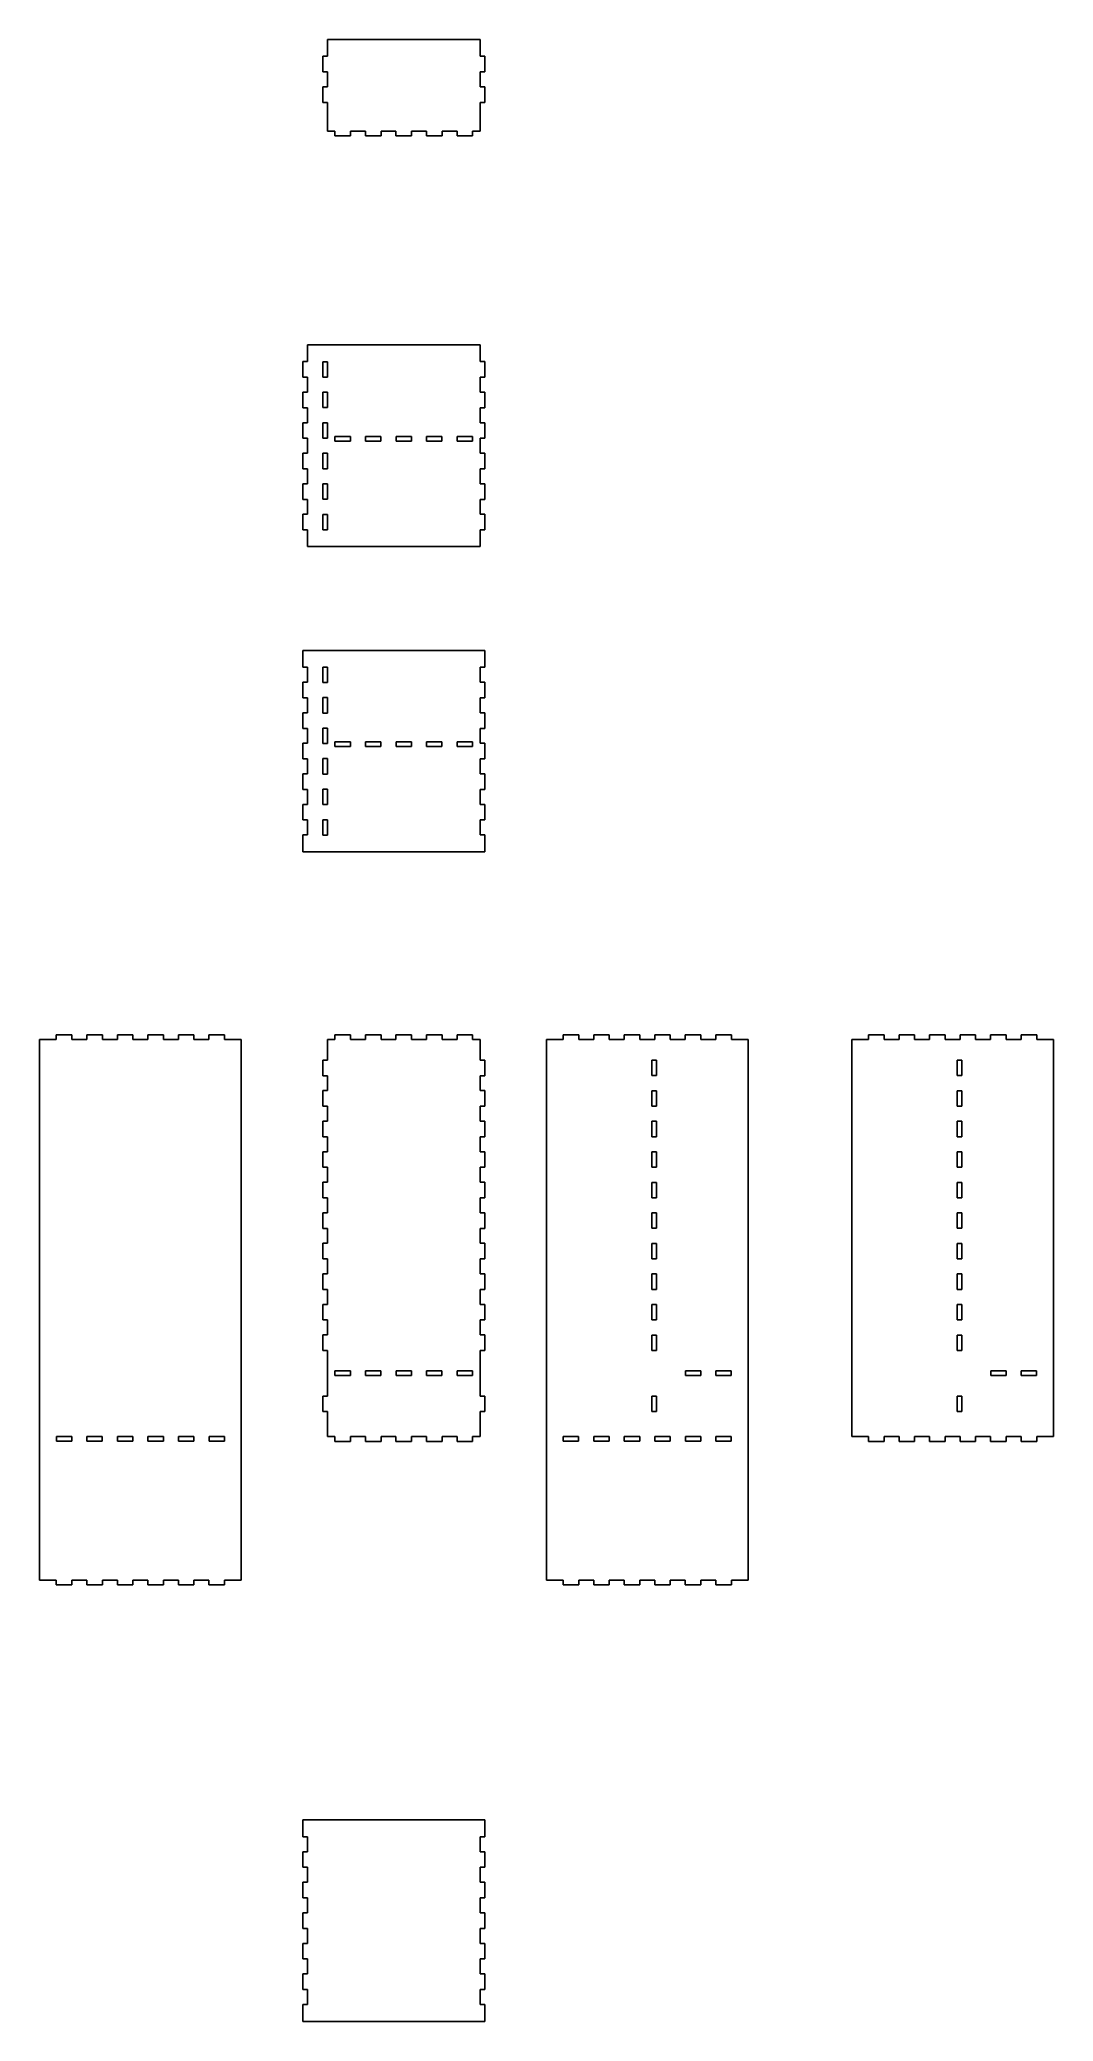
# Model space of a CAD drawing. Header units: millimetres. Extents: x -1235 to 2149, y -461 to 1138.
# Drawn here: x 1485 to 2149, y -160 to 1138 of the extents above.
import ezdxf

# ---------------------------------------------------------------- set-up
doc = ezdxf.new("R2010")
doc.units = ezdxf.units.MM
doc.layers.get('0').update_dxf_attribs({"lineweight": 25, "true_color": 0xffffff})

# ---------------------------------------------------------------- blocks, each defined once
blk = doc.blocks.new('tab')
for p, q in [((0, 5.1), (-3.1, 5.1)), ((-3.1, 5.1), (-3.1, -5.1)), ((-3.1, -5.1), (0, -5.1))]:
    blk.add_line(p, q)
blk = doc.blocks.new('tab-hole-middle')
for p, q in [((1.55, 5.05), (-1.55, 5.05)), ((-1.55, 5.05), (-1.55, -5.05)), ((1.55, -5.05), (1.55, 5.05)), ((-1.55, -5.05), (1.55, -5.05))]:
    blk.add_line(p, q)
blk = doc.blocks.new('tab-hole')
for p, q in [((0, 5.05), (-3.1, 5.05)), ((-3.1, 5.05), (-3.1, -5.05)), ((0, -5.05), (0, 5.05)), ((-3.1, -5.05), (0, -5.05))]:
    blk.add_line(p, q)

msp = doc.modelspace()

# ---------------------------------------------------------------- linework, layer by layer
for p, q in [((1673.5, 1126.85), (1673.5, 1137.75)), ((1673.5, 1137.75), (1773.5, 1137.75)), ((1773.5, 1137.75), (1773.5, 1126.85)), ((1673.5, 1106.85), (1673.5, 1116.65)), ((1773.5, 1116.65), (1773.5, 1106.85)), ((1673.5, 1096.65), (1673.5, 1077.75)), ((1773.5, 1077.75), (1773.5, 1096.65)), ((1673.5, 1077.75), (1678.4, 1077.75)), ((1688.6, 1077.75), (1698.4, 1077.75)), ((1708.6, 1077.75), (1718.4, 1077.75)), ((1728.6, 1077.75), (1738.4, 1077.75)), ((1748.6, 1077.75), (1758.4, 1077.75)), ((1768.6, 1077.75), (1773.5, 1077.75)), ((1660.5, 926.85), (1660.5, 937.75)), ((1660.5, 937.75), (1773.5, 937.75)), ((1773.5, 937.75), (1773.5, 926.85)), ((1660.5, 906.85), (1660.5, 916.65)), ((1773.5, 916.65), (1773.5, 906.85)), ((1660.5, 886.85), (1660.5, 896.65)), ((1773.5, 896.65), (1773.5, 886.85)), ((1660.5, 866.85), (1660.5, 876.65)), ((1773.5, 876.65), (1773.5, 866.85)), ((1660.5, 846.85), (1660.5, 856.65)), ((1773.5, 856.65), (1773.5, 846.85)), ((1660.5, 826.85), (1660.5, 836.65)), ((1773.5, 836.65), (1773.5, 826.85)), ((1660.5, 805.75), (1660.5, 816.65)), ((1773.5, 805.75), (1660.5, 805.75)), ((1773.5, 816.65), (1773.5, 805.75)), ((1657.4, 726.65), (1657.4, 737.75)), ((1657.4, 737.75), (1776.6, 737.75)), ((1776.6, 726.65), (1776.6, 737.75)), ((1660.5, 726.65), (1657.4, 726.65)), ((1660.5, 726.65), (1660.5, 716.85)), ((1773.5, 726.65), (1776.6, 726.65)), ((1773.5, 716.85), (1773.5, 726.65)), ((1660.5, 706.65), (1660.5, 696.85)), ((1773.5, 696.85), (1773.5, 706.65)), ((1660.5, 686.65), (1660.5, 676.85)), ((1773.5, 676.85), (1773.5, 686.65)), ((1660.5, 666.65), (1660.5, 656.85)), ((1773.5, 656.85), (1773.5, 666.65)), ((1660.5, 646.65), (1660.5, 636.85)), ((1773.5, 636.85), (1773.5, 646.65)), ((1660.5, 626.65), (1660.5, 616.85)), ((1773.5, 616.85), (1773.5, 626.65)), ((1660.5, 616.85), (1657.4, 616.85)), ((1657.4, 616.85), (1657.4, 605.75)), ((1773.5, 616.85), (1776.6, 616.85)), ((1776.6, 616.85), (1776.6, 605.75)), ((1657.4, 605.75), (1776.6, 605.75)), ((1485, 482.75), (1495.9, 482.75)), ((1485, 482.75), (1485, 128.75)), ((1506.1, 482.75), (1515.9, 482.75)), ((1526.1, 482.75), (1535.9, 482.75)), ((1546.1, 482.75), (1555.9, 482.75)), ((1566.1, 482.75), (1575.9, 482.75)), ((1586.1, 482.75), (1595.9, 482.75)), ((1606.1, 482.75), (1617, 482.75)), ((1617, 128.75), (1617, 482.75)), ((1673.5, 482.75), (1678.4, 482.75)), ((1673.5, 482.75), (1673.5, 469.35)), ((1688.6, 482.75), (1698.4, 482.75)), ((1708.6, 482.75), (1718.4, 482.75)), ((1728.6, 482.75), (1738.4, 482.75)), ((1748.6, 482.75), (1758.4, 482.75)), ((1768.6, 482.75), (1773.5, 482.75)), ((1773.5, 469.35), (1773.5, 482.75)), ((1827.9, 482.75), (1817, 482.75)), ((1817, 128.75), (1817, 482.75)), ((1847.9, 482.75), (1838.1, 482.75)), ((1867.9, 482.75), (1858.1, 482.75)), ((1887.9, 482.75), (1878.1, 482.75)), ((1907.9, 482.75), (1898.1, 482.75)), ((1927.9, 482.75), (1918.1, 482.75)), ((1949, 482.75), (1938.1, 482.75)), ((1949, 482.75), (1949, 128.75)), ((2027.9, 482.75), (2017, 482.75)), ((2017, 482.75), (2017, 222.75)), ((2047.9, 482.75), (2038.1, 482.75)), ((2067.9, 482.75), (2058.1, 482.75)), ((2087.9, 482.75), (2078.1, 482.75)), ((2107.9, 482.75), (2098.1, 482.75)), ((2127.9, 482.75), (2118.1, 482.75)), ((2149, 482.75), (2138.1, 482.75)), ((2149, 222.75), (2149, 482.75)), ((1673.5, 459.15), (1673.5, 449.35)), ((1773.5, 449.35), (1773.5, 459.15)), ((1673.5, 439.15), (1673.5, 429.35)), ((1773.5, 429.35), (1773.5, 439.15)), ((1673.5, 419.15), (1673.5, 409.35)), ((1773.5, 409.35), (1773.5, 419.15)), ((1673.5, 399.15), (1673.5, 389.35)), ((1773.5, 389.35), (1773.5, 399.15)), ((1673.5, 379.15), (1673.5, 369.35)), ((1773.5, 369.35), (1773.5, 379.15)), ((1673.5, 359.15), (1673.5, 349.35)), ((1773.5, 349.35), (1773.5, 359.15)), ((1673.5, 339.15), (1673.5, 329.35)), ((1773.5, 329.35), (1773.5, 339.15)), ((1673.5, 319.15), (1673.5, 309.35)), ((1773.5, 309.35), (1773.5, 319.15)), ((1673.5, 299.15), (1673.5, 289.35)), ((1773.5, 289.35), (1773.5, 299.15)), ((1673.5, 279.15), (1673.5, 249.35)), ((1773.5, 249.35), (1773.5, 279.15)), ((1673.5, 239.15), (1673.5, 222.75)), ((1773.5, 239.15), (1773.5, 222.75)), ((1678.4, 222.75), (1673.5, 222.75)), ((1698.4, 222.75), (1688.6, 222.75)), ((1718.4, 222.75), (1708.6, 222.75)), ((1738.4, 222.75), (1728.6, 222.75)), ((1758.4, 222.75), (1748.6, 222.75)), ((1773.5, 222.75), (1768.6, 222.75)), ((2027.9, 222.75), (2017, 222.75)), ((2047.9, 222.75), (2038.1, 222.75)), ((2067.9, 222.75), (2058.1, 222.75)), ((2087.9, 222.75), (2078.1, 222.75)), ((2107.9, 222.75), (2098.1, 222.75)), ((2127.9, 222.75), (2118.1, 222.75)), ((2149, 222.75), (2138.1, 222.75)), ((1485, 128.75), (1495.9, 128.75)), ((1506.1, 128.75), (1515.9, 128.75)), ((1526.1, 128.75), (1535.9, 128.75)), ((1546.1, 128.75), (1555.9, 128.75)), ((1566.1, 128.75), (1575.9, 128.75)), ((1586.1, 128.75), (1595.9, 128.75)), ((1606.1, 128.75), (1617, 128.75)), ((1827.9, 128.75), (1817, 128.75)), ((1847.9, 128.75), (1838.1, 128.75)), ((1867.9, 128.75), (1858.1, 128.75)), ((1887.9, 128.75), (1878.1, 128.75)), ((1907.9, 128.75), (1898.1, 128.75)), ((1927.9, 128.75), (1918.1, 128.75)), ((1949, 128.75), (1938.1, 128.75)), ((1657.4, -39.35), (1657.4, -28.25)), ((1776.6, -28.25), (1657.4, -28.25)), ((1776.6, -39.35), (1776.6, -28.25)), ((1660.5, -39.35), (1657.4, -39.35)), ((1660.5, -49.15), (1660.5, -39.35)), ((1773.5, -39.35), (1776.6, -39.35)), ((1773.5, -39.35), (1773.5, -49.15)), ((1660.5, -69.15), (1660.5, -59.35)), ((1773.5, -59.35), (1773.5, -69.15)), ((1660.5, -89.15), (1660.5, -79.35)), ((1773.5, -79.35), (1773.5, -89.15)), ((1660.5, -109.15), (1660.5, -99.35)), ((1773.5, -99.35), (1773.5, -109.15)), ((1660.5, -129.15), (1660.5, -119.35)), ((1773.5, -119.35), (1773.5, -129.15)), ((1660.5, -149.15), (1660.5, -139.35)), ((1773.5, -139.35), (1773.5, -149.15)), ((1660.5, -149.15), (1657.4, -149.15)), ((1657.4, -149.15), (1657.4, -160.25)), ((1773.5, -149.15), (1776.6, -149.15)), ((1776.6, -149.15), (1776.6, -160.25)), ((1776.6, -160.25), (1657.4, -160.25))]:
    msp.add_line(p, q)

# ---------------------------------------------------------------- block references
for name, p in [('tab', (1673.5, 1121.75)), ('tab', (1673.5, 1101.75)), ('tab', (1660.5, 921.75)), ('tab-hole-middle', (1672, 921.75)), ('tab', (1660.5, 901.75)), ('tab-hole-middle', (1672, 901.75)), ('tab', (1660.5, 881.75)), ('tab-hole-middle', (1672, 881.75)), ('tab', (1660.5, 861.75)), ('tab-hole-middle', (1672, 861.75)), ('tab', (1660.5, 841.75)), ('tab-hole-middle', (1672, 841.75)), ('tab', (1660.5, 821.75)), ('tab-hole-middle', (1672, 821.75)), ('tab-hole-middle', (1672, 721.75)), ('tab-hole-middle', (1672, 701.75)), ('tab-hole-middle', (1672, 681.75)), ('tab-hole-middle', (1672, 661.75)), ('tab-hole-middle', (1672, 641.75)), ('tab-hole-middle', (1672, 621.75)), ('tab', (1673.5, 464.25)), ('tab-hole', (1889, 464.25)), ('tab-hole', (2089, 464.25)), ('tab', (1673.5, 444.25)), ('tab-hole', (1889, 444.25)), ('tab-hole', (2089, 444.25)), ('tab', (1673.5, 424.25)), ('tab-hole', (1889, 424.25)), ('tab-hole', (2089, 424.25)), ('tab', (1673.5, 404.25)), ('tab-hole', (1889, 404.25)), ('tab-hole', (2089, 404.25)), ('tab', (1673.5, 384.25)), ('tab-hole', (1889, 384.25)), ('tab-hole', (2089, 384.25)), ('tab', (1673.5, 364.25)), ('tab-hole', (1889, 364.25)), ('tab-hole', (2089, 364.25)), ('tab', (1673.5, 344.25)), ('tab-hole', (1889, 344.25)), ('tab-hole', (2089, 344.25)), ('tab', (1673.5, 324.25)), ('tab-hole', (1889, 324.25)), ('tab-hole', (2089, 324.25)), ('tab', (1673.5, 304.25)), ('tab-hole', (1889, 304.25)), ('tab-hole', (2089, 304.25)), ('tab', (1673.5, 284.25)), ('tab-hole', (1889, 284.25)), ('tab-hole', (2089, 284.25)), ('tab', (1673.5, 244.25)), ('tab-hole-middle', (1887.5, 244.25)), ('tab-hole-middle', (2087.5, 244.25)), ('tab', (1660.5, -54.25)), ('tab', (1660.5, -74.25)), ('tab', (1660.5, -94.25)), ('tab', (1660.5, -114.25)), ('tab', (1660.5, -134.25))]:
    msp.add_blockref(name, p)
for name, p, rotation in [('tab', (1773.5, 1121.75), 180), ('tab', (1773.5, 1101.75), 180), ('tab', (1683.5, 1077.75), 90), ('tab', (1703.5, 1077.75), 90), ('tab', (1723.5, 1077.75), 90), ('tab', (1743.5, 1077.75), 90), ('tab', (1763.5, 1077.75), 90), ('tab', (1773.5, 921.75), 180), ('tab', (1773.5, 901.75), 180), ('tab', (1773.5, 881.75), 180), ('tab-hole-middle', (1683.5, 876.25), 90), ('tab-hole-middle', (1703.5, 876.25), 90), ('tab-hole-middle', (1723.5, 876.25), 90), ('tab-hole-middle', (1743.5, 876.25), 90), ('tab-hole-middle', (1763.5, 876.25), 90), ('tab', (1773.5, 861.75), 180), ('tab', (1773.5, 841.75), 180), ('tab', (1773.5, 821.75), 180), ('tab-hole-middle', (1683.5, 676.25), 90), ('tab-hole-middle', (1703.5, 676.25), 90), ('tab-hole-middle', (1723.5, 676.25), 90), ('tab-hole-middle', (1743.5, 676.25), 90), ('tab-hole-middle', (1763.5, 676.25), 90), ('tab', (1501, 482.75), 270), ('tab', (1521, 482.75), 270), ('tab', (1541, 482.75), 270), ('tab', (1561, 482.75), 270), ('tab', (1581, 482.75), 270), ('tab', (1601, 482.75), 270), ('tab', (1683.5, 482.75), 270), ('tab', (1703.5, 482.75), 270), ('tab', (1723.5, 482.75), 270), ('tab', (1743.5, 482.75), 270), ('tab', (1763.5, 482.75), 270), ('tab', (1773.5, 464.25), 180), ('tab', (1773.5, 444.25), 180), ('tab', (1773.5, 424.25), 180), ('tab', (1773.5, 404.25), 180), ('tab', (1773.5, 384.25), 180), ('tab', (1773.5, 364.25), 180), ('tab', (1773.5, 344.25), 180), ('tab', (1773.5, 324.25), 180), ('tab', (1773.5, 304.25), 180), ('tab', (1773.5, 284.25), 180), ('tab-hole-middle', (1683.5, 264.25), 90), ('tab-hole-middle', (1703.5, 264.25), 90), ('tab-hole-middle', (1723.5, 264.25), 90), ('tab-hole-middle', (1743.5, 264.25), 90), ('tab-hole-middle', (1763.5, 264.25), 90), ('tab-hole-middle', (1913, 264.25), 90), ('tab-hole-middle', (1933, 264.25), 90), ('tab-hole-middle', (2113, 264.25), 90), ('tab-hole-middle', (2133, 264.25), 90), ('tab', (1773.5, 244.25), 180), ('tab', (1683.5, 222.75), 90.00000000000001), ('tab', (1703.5, 222.75), 90.00000000000001), ('tab', (1723.5, 222.75), 90.00000000000001), ('tab', (1743.5, 222.75), 90.00000000000001), ('tab', (1763.5, 222.75), 90.00000000000001), ('tab-hole-middle', (1833, 221.25), 90), ('tab-hole-middle', (1853, 221.25), 90), ('tab-hole-middle', (1873, 221.25), 90), ('tab-hole-middle', (1893, 221.25), 90), ('tab-hole-middle', (1913, 221.25), 90), ('tab-hole-middle', (1933, 221.25), 90), ('tab', (1501, 128.75), 90), ('tab', (1521, 128.75), 90), ('tab', (1541, 128.75), 90), ('tab', (1561, 128.75), 90), ('tab', (1581, 128.75), 90), ('tab', (1601, 128.75), 90), ('tab', (1773.5, -54.25), 180), ('tab', (1773.5, -74.25), 180), ('tab', (1773.5, -94.25), 180), ('tab', (1773.5, -114.25), 180), ('tab', (1773.5, -134.25), 180)]:
    msp.add_blockref(name, p, dxfattribs=dict(rotation=rotation))
at = {"yscale": -1}
for name, p, rotation in [('tab', (1660.5, 711.75), 360), ('tab', (1773.5, 711.75), 180), ('tab', (1660.5, 691.75), 360), ('tab', (1773.5, 691.75), 180), ('tab', (1660.5, 671.75), 360), ('tab', (1773.5, 671.75), 180), ('tab', (1660.5, 651.75), 360), ('tab', (1773.5, 651.75), 180), ('tab', (1660.5, 631.75), 360), ('tab', (1773.5, 631.75), 180), ('tab', (1833, 482.75), 270), ('tab', (1853, 482.75), 270), ('tab', (1873, 482.75), 270), ('tab', (1893, 482.75), 270), ('tab', (1913, 482.75), 270), ('tab', (1933, 482.75), 270), ('tab', (2033, 482.75), 270), ('tab', (2053, 482.75), 270), ('tab', (2073, 482.75), 270), ('tab', (2093, 482.75), 270), ('tab', (2113, 482.75), 270), ('tab', (2133, 482.75), 270), ('tab-hole-middle', (1501, 221.25), 90), ('tab-hole-middle', (1521, 221.25), 90), ('tab-hole-middle', (1541, 221.25), 90), ('tab-hole-middle', (1561, 221.25), 90), ('tab-hole-middle', (1581, 221.25), 90), ('tab-hole-middle', (1601, 221.25), 90), ('tab', (2033, 222.75), 90), ('tab', (2053, 222.75), 90), ('tab', (2073, 222.75), 90), ('tab', (2093, 222.75), 90), ('tab', (2113, 222.75), 90), ('tab', (2133, 222.75), 90), ('tab', (1833, 128.75), 90), ('tab', (1853, 128.75), 90), ('tab', (1873, 128.75), 90), ('tab', (1893, 128.75), 90), ('tab', (1913, 128.75), 90), ('tab', (1933, 128.75), 90)]:
    msp.add_blockref(name, p, dxfattribs=dict(at, rotation=rotation))

doc.saveas('drawing.dxf')
